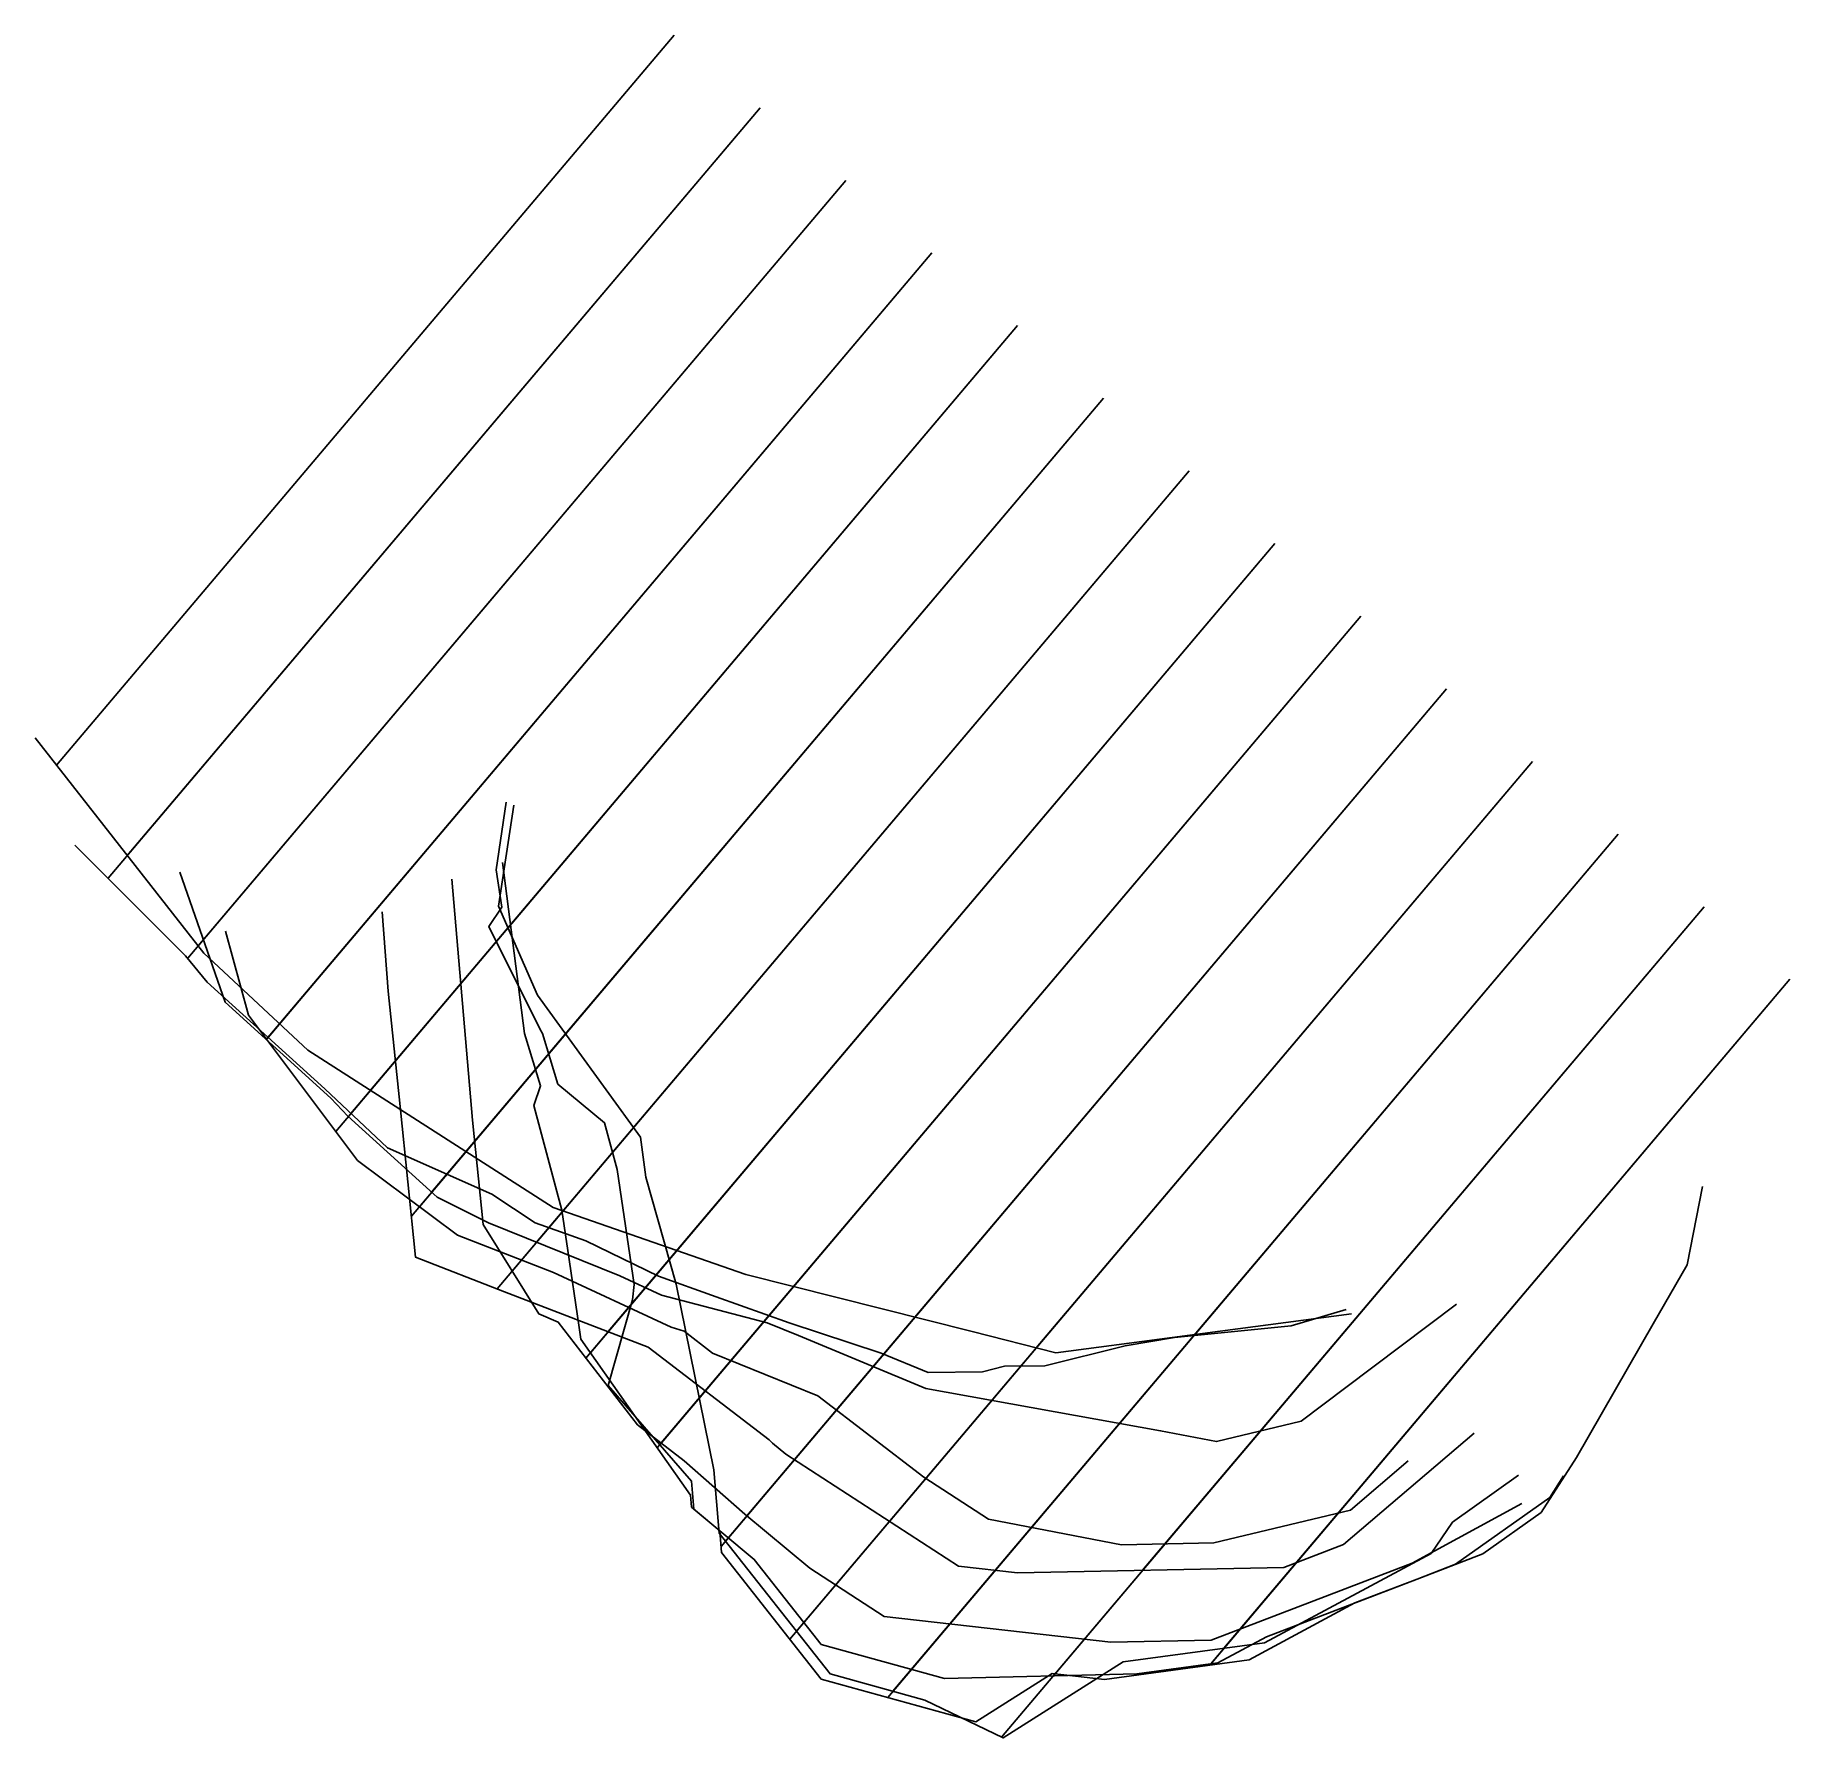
# Model space of a CAD drawing. Header units: metres. Extents: x 5771 to 6083, y 29770 to 30073.
import ezdxf

# ---------------------------------------------------------------- set-up
doc = ezdxf.new("R2010")
doc.units = ezdxf.units.M

msp = doc.modelspace()

# ---------------------------------------------------------------- linework, layer by layer
at = {"color": 1}
for points, elevation in [([(5775.1, 29943.43), (5884.98, 30073.29)], 80), ([(5784.28, 29923.32), (5900.25, 30060.37)], 130), ([(5787.69, 29927.35), (5900.25, 30060.37)], 80), ([(5798.43, 29909.08), (5915.52, 30047.45)], 130), ([(5800.28, 29911.27), (5915.52, 30047.45)], 80), ([(5812.4, 29894.63), (5930.78, 30034.53)], 180), ([(5812.45, 29894.69), (5930.78, 30034.53)], 230), ([(5812.72, 29895.01), (5930.78, 30034.53)], 130), ([(5814.78, 29897.44), (5930.78, 30034.53)], 80), ([(5824.77, 29878.29), (5946.05, 30021.61)], 230), ([(5827.02, 29880.95), (5946.05, 30021.61)], 180), ([(5827.47, 29881.48), (5946.05, 30021.61)], 130), ([(5830.96, 29885.61), (5946.05, 30021.61)], 80), ([(5835.4, 29890.84), (5946.05, 30021.61)], 280), ([(5847.01, 29904.57), (5946.05, 30021.61)], 330), ([(5853.35, 29912.06), (5946.05, 30021.61)], 430), ([(5855.42, 29914.51), (5946.05, 30021.61)], 480), ([(5855.84, 29915.01), (5946.05, 30021.61)], 380), ([(5838.23, 29863.23), (5961.32, 30008.69)], 280), ([(5839.64, 29864.9), (5961.32, 30008.69)], 230), ([(5841.83, 29867.49), (5961.32, 30008.69)], 180), ([(5844.54, 29870.68), (5961.32, 30008.69)], 130), ([(5847.95, 29874.71), (5961.32, 30008.69)], 80), ([(5849.47, 29876.51), (5961.32, 30008.69)], 330), ([(5860.3, 29889.31), (5961.32, 30008.69)], 380), ([(5862.64, 29892.08), (5961.32, 30008.69)], 430), ([(5865.65, 29895.63), (5961.32, 30008.69)], 480), ([(5853.47, 29850.28), (5976.59, 29995.77)], 280), ([(5856.15, 29853.45), (5976.59, 29995.77)], 330), ([(5857.81, 29855.41), (5976.59, 29995.77)], 230), ([(5860.49, 29858.58), (5976.59, 29995.77)], 180), ([(5862.67, 29861.15), (5976.59, 29995.77)], 130), ([(5865.06, 29863.97), (5976.59, 29995.77)], 380), ([(5865.21, 29864.16), (5976.59, 29995.77)], 80), ([(5874.02, 29874.56), (5976.59, 29995.77)], 430), ([(5877.74, 29878.96), (5976.59, 29995.77)], 480), ([(5869.27, 29837.98), (5991.85, 29982.85)], 330), ([(5870.06, 29838.92), (5991.85, 29982.85)], 380), ([(5873.24, 29842.68), (5991.85, 29982.85)], 280), ([(5876.88, 29846.98), (5991.85, 29982.85)], 230), ([(5877.28, 29847.45), (5991.85, 29982.85)], 430), ([(5879.85, 29850.49), (5991.85, 29982.85)], 180), ([(5881.76, 29852.75), (5991.85, 29982.85)], 130), ([(5884.09, 29855.5), (5991.85, 29982.85)], 480), ([(5885.45, 29857.1), (5991.85, 29982.85)], 80), ([(5881.94, 29822), (6007.12, 29969.93)], 380), ([(5882.41, 29822.56), (6007.12, 29969.93)], 430), ([(5882.67, 29822.87), (6007.12, 29969.93)], 330), ([(5889.45, 29830.88), (6007.12, 29969.93)], 480), ([(5890.51, 29832.13), (6007.12, 29969.93)], 280), ([(5895.08, 29837.53), (6007.12, 29969.93)], 230), ([(5900.9, 29844.41), (6007.12, 29969.93)], 180), ([(5901.83, 29845.51), (6007.12, 29969.93)], 130), ([(5906.21, 29850.68), (6007.12, 29969.93)], 80), ([(5893.31, 29804.47), (6022.39, 29957.01)], 430), ([(5894.1, 29805.41), (6022.39, 29957.01)], 480), ([(5894.61, 29806.01), (6022.39, 29957.01)], 380), ([(5897.92, 29809.93), (6022.39, 29957.01)], 330), ([(5906.36, 29819.9), (6022.39, 29957.01)], 280), ([(5913.82, 29828.71), (6022.39, 29957.01)], 230), ([(5920.37, 29836.45), (6022.39, 29957.01)], 180), ([(5922.25, 29838.67), (6022.39, 29957.01)], 130), ([(5927.8, 29845.23), (6022.39, 29957.01)], 80), ([(5905.55, 29787.97), (6037.66, 29944.1)], 430), ([(5906.73, 29789.37), (6037.66, 29944.1)], 480), ([(5908.06, 29790.94), (6037.66, 29944.1)], 380), ([(5913.71, 29797.62), (6037.66, 29944.1)], 330), ([(5923.27, 29808.92), (6037.66, 29944.1)], 280), ([(5929.73, 29816.55), (6037.66, 29944.1)], 230), ([(5941.47, 29830.43), (6037.66, 29944.1)], 180), ([(5946.65, 29836.55), (6037.66, 29944.1)], 130), ([(5949.39, 29839.79), (6037.66, 29944.1)], 80), ([(5922.97, 29777.61), (6052.92, 29931.18)], 430), ([(5923.9, 29778.7), (6052.92, 29931.18)], 480), ([(5927.19, 29782.59), (6052.92, 29931.18)], 380), ([(5934.05, 29790.69), (6052.92, 29931.18)], 330), ([(5942.1, 29800.21), (6052.92, 29931.18)], 280), ([(5948.56, 29807.84), (6052.92, 29931.18)], 230), ([(5964.21, 29826.34), (6052.92, 29931.18)], 180), ([(5977.45, 29841.99), (6052.92, 29931.18)], 130), ([(5977.62, 29842.18), (6052.92, 29931.18)], 80), ([(5943.2, 29770.54), (6068.19, 29918.26)], 480), ([(5952.74, 29781.82), (6068.19, 29918.26)], 430), ([(5953.99, 29783.29), (6068.19, 29918.26)], 380), ([(5957.95, 29787.98), (6068.19, 29918.26)], 330), ([(5968.31, 29800.22), (6068.19, 29918.26)], 280), ([(5972.3, 29804.94), (6068.19, 29918.26)], 230), ([(5989.26, 29824.98), (6068.19, 29918.26)], 180), ([(5980.24, 29783.36), (6083.46, 29905.34)], 430), ([(5980.42, 29783.57), (6083.46, 29905.34)], 380), ([(5982.77, 29786.35), (6083.46, 29905.34)], 480), ([(5985.69, 29789.8), (6083.46, 29905.34)], 330), ([(5995.67, 29801.6), (6083.46, 29905.34)], 280)]:
    msp.add_lwpolyline(points, dxfattribs=dict(at, elevation=elevation))
at = {"extrusion": (0, 0, -1)}
for points, elevation in [([(-6043.21, 29817.04), (-6040.73, 29813.2), (-6023.99, 29801.29), (-6017.14, 29798.66), (-6006.05, 29794.41), (-5987.24, 29784.31), (-5961.52, 29780.82), (-5952.24, 29781.88), (-5938.63, 29773.29), (-5911.15, 29780.87), (-5893.4, 29803.4), (-5893.08, 29807.27), (-5888.47, 29811.12), (-5888.06, 29816.07), (-5873.24, 29833.09), (-5877.53, 29848.35), (-5877.83, 29851.03), (-5874.85, 29871.49), (-5872.59, 29879.83), (-5864.29, 29886.72), (-5861.53, 29895.68), (-5861.16, 29896.44), (-5852.01, 29914.73), (-5854.29, 29918.16), (-5853.29, 29924.84), (-5855.08, 29936.83)], -430), ([(-6035.16, 29817.15), (-6023.44, 29808.81), (-6019.63, 29803.24), (-5990, 29787.33), (-5964.85, 29783.92), (-5943.47, 29770.41), (-5929.58, 29777.13), (-5912.71, 29781.78), (-5892.96, 29806.85), (-5892.05, 29818.07), (-5885.34, 29851.09), (-5879.93, 29870.13), (-5878.98, 29877.25), (-5860.67, 29902.51), (-5853.75, 29918.33), (-5856.44, 29936.33)], -480), ([(-6004.51, 29846.62), (-5994.75, 29843.68), (-5974, 29841.65), (-5965.23, 29840.13), (-5950.9, 29836.61), (-5943.71, 29836.51), (-5939.81, 29835.55), (-5930.14, 29835.41), (-5921.79, 29838.86), (-5905.43, 29844.22), (-5892.45, 29848.89), (-5882.2, 29852.54), (-5869.24, 29858.8), (-5860.24, 29862.01), (-5852.53, 29867.15), (-5833.99, 29875.35), (-5822.83, 29885.86), (-5801.92, 29904.81), (-5798.05, 29909.54), (-5778.37, 29929.23)], -130)]:
    msp.add_lwpolyline(points, dxfattribs=dict(at, elevation=elevation))
for points in [[(6005.49, 29845.86, 80), (5973.59, 29841.65, 80), (5952.84, 29838.91, 80), (5937.97, 29842.67, 80), (5897.75, 29852.82, 80), (5863.46, 29864.77, 80), (5819.81, 29892.76, 80), (5801.29, 29909.98, 80), (5771.28, 29948.31, 80)], [(6067.88, 29868.48, 380), (6065.2, 29854.57, 380), (6059.16, 29844.06, 380), (6045.49, 29820.28, 380), (6039.2, 29810.51, 380), (6028.85, 29803.15, 380), (6017.14, 29798.66, 380), (5990.33, 29788.39, 380), (5981.66, 29783.74, 380), (5967.29, 29781.79, 380), (5933.06, 29780.98, 380), (5911.15, 29787.02, 380), (5899.22, 29802.16, 380), (5888.04, 29811.47, 380), (5887.87, 29813.57, 380), (5868.35, 29841.35, 380), (5867.99, 29843.82, 380), (5866.05, 29857.12, 380), (5865.01, 29864.3, 380), (5859.99, 29882.87, 380), (5861.2, 29886.38, 380), (5858.34, 29895.68, 380), (5854.41, 29926.13, 380)], [(6024.12, 29847.56, 180), (6004.47, 29832.74, 180), (5996.51, 29826.72, 180), (5981.47, 29823.12, 180), (5971.5, 29825.03, 180), (5929.77, 29832.54, 180), (5907.08, 29841.99, 180), (5901.54, 29844.24, 180), (5882.71, 29849.16, 180), (5875.31, 29852.61, 180), (5851.94, 29862.03, 180), (5842.82, 29866.58, 180), (5826.94, 29881.02, 180), (5823.87, 29884.2, 180), (5805.09, 29901.27, 180), (5797.02, 29924.42, 180)], [(6035.75, 29812.1, 330), (6016.25, 29801.51, 330), (5980.52, 29787.82, 330), (5962.68, 29787.45, 330), (5922.33, 29792.02, 330), (5909.12, 29800.6, 330), (5897.57, 29810.22, 330), (5886.77, 29819.71, 330), (5878.46, 29826.1, 330), (5864.34, 29844.34, 330), (5860.92, 29845.82, 330), (5850.98, 29861.74, 330), (5849.08, 29880.28, 330), (5845.43, 29923.17, 330)], [(6027.29, 29824.62, 280), (6004.03, 29804.8, 280), (5993.44, 29800.74, 280), (5946.06, 29799.76, 280), (5935.56, 29800.95, 280), (5904.81, 29820.9, 280), (5902.49, 29822.84, 280), (5901.85, 29823.41, 280), (5880.35, 29839.94, 280), (5854.81, 29849.77, 280), (5838.98, 29855.89, 280), (5836.23, 29882.71, 280), (5834.12, 29903.24, 280), (5833.02, 29917.32, 280)], [(6015.56, 29819.67, 230), (6005.31, 29810.94, 230), (5980.95, 29805.12, 230), (5964.55, 29804.78, 230), (5940.89, 29809.31, 230), (5929.39, 29816.77, 230), (5910.51, 29831.25, 230), (5891.79, 29838.87, 230), (5886.74, 29842.76, 230), (5884.46, 29843.45, 230), (5863.52, 29853.2, 230), (5846.43, 29859.81, 230), (5828.65, 29873.13, 230), (5809.26, 29898.94, 230), (5805.17, 29913.93, 230)]]:
    msp.add_polyline3d(points)

doc.saveas('drawing.dxf')
